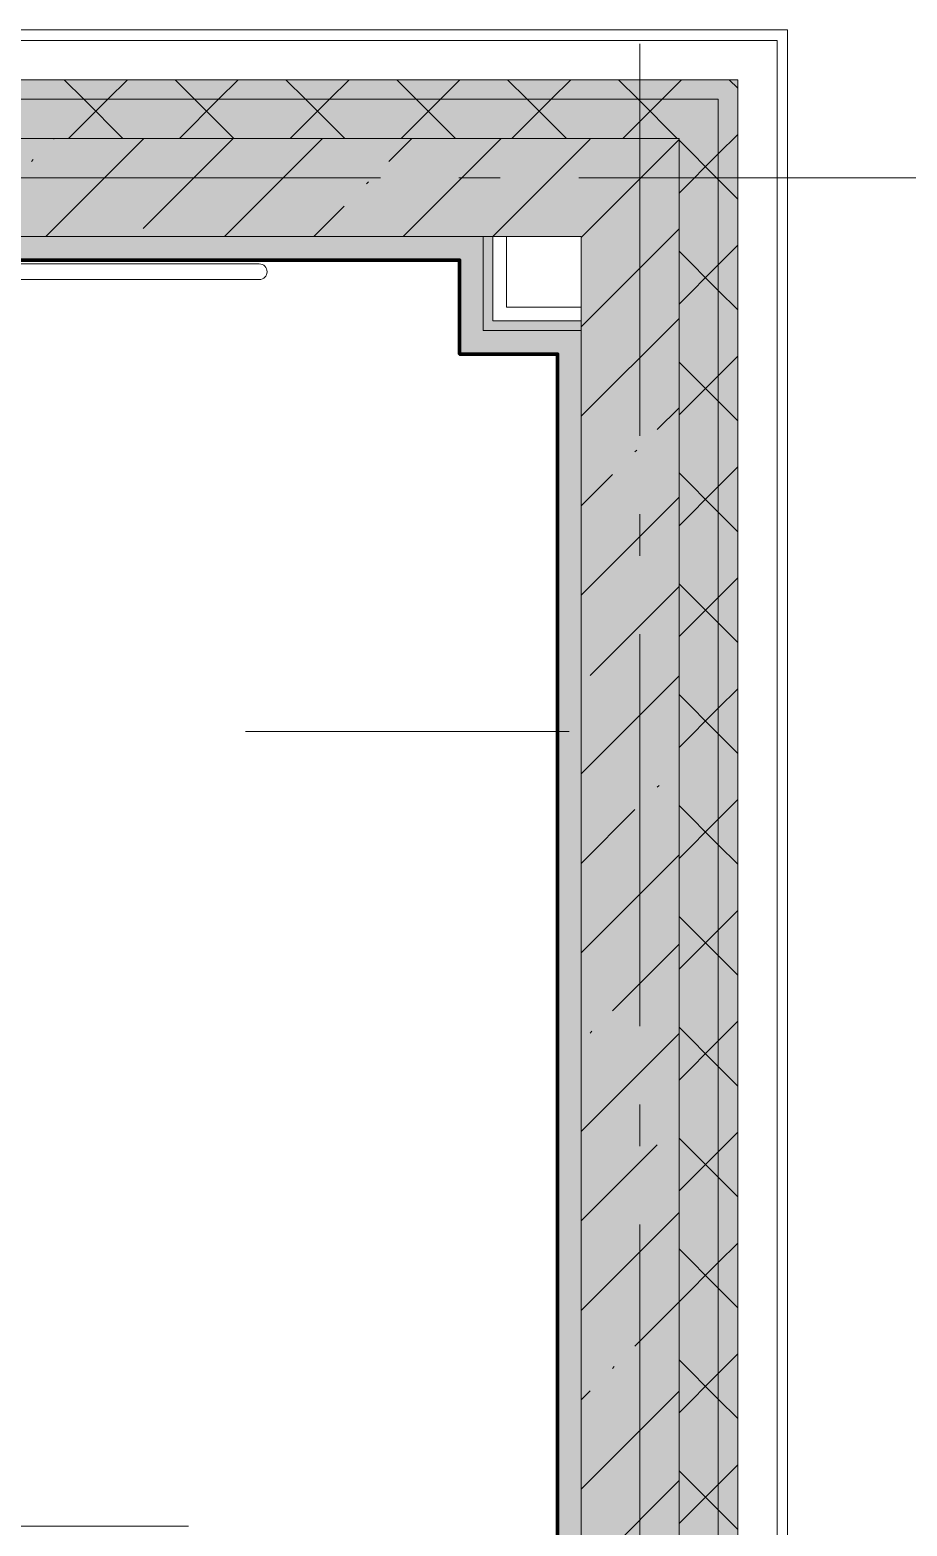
# Model space of a CAD drawing. Header units: millimetres. Extents: x -537608 to 253996, y -217170 to 186033.
# Drawn here: x -344018 to -341780, y -10191 to -6374 of the extents above; entities that cross this region are included whole.
import ezdxf

# ---------------------------------------------------------------- set-up
doc = ezdxf.new("R2010")
doc.units = ezdxf.units.MM
doc.layers.add('16) Лак 1.6м', color=160, linetype='Continuous', lineweight=90)
doc.layers.add('PDF _Геометрия', color=7, linetype='Continuous')
doc.layers.add('PDF _Сплошная заливка', color=7, linetype='Continuous', true_color=0xffffff)

msp = doc.modelspace()

# ---------------------------------------------------------------- hatches: boundary and pattern name
at = {"layer": 'PDF _Сплошная заливка', "transparency": 33554559}
h = msp.add_hatch(color=256, dxfattribs=at)
h.paths.add_polyline_path([(-342261.3661, -6550.6573), (-342211.3659, -6550.6573), (-342211.3659, -6500.6571), (-350111.3653, -6500.6571), (-350111.3653, -6550.6573), (-343207.736, -6550.6573)], flags=0)
h.paths.add_polyline_path([(-351111.3695, -6550.6573), (-351111.3695, -6500.6571), (-352446.3735, -6500.6571), (-352446.3735, -6550.6573), (-351168.5261, -6550.6573)], flags=0)
h.paths.add_polyline_path([(-360311.3744, -6550.6573), (-360311.3744, -6500.6571), (-368461.3748, -6500.6571), (-368461.3748, -6550.6573), (-363319.2067, -6550.6573)], flags=0)
h = msp.add_hatch(color=256, dxfattribs=at)
h.paths.add_polyline_path([(-342361.3666, -6650.6577), (-342261.3661, -6650.6577), (-342261.3661, -6550.6573), (-350111.3653, -6550.6573), (-350111.3653, -6650.6577), (-343207.736, -6650.6577)], flags=0)
h.paths.add_polyline_path([(-351811.3725, -6650.6577), (-351111.3695, -6650.6577), (-351111.3695, -6550.6573), (-352446.3735, -6550.6573), (-352446.3735, -6650.6577), (-352425.4899, -6650.6577)], flags=0)
h.paths.add_polyline_path([(-360311.3744, -6650.6577), (-360311.3744, -6550.6573), (-368361.3744, -6550.6573), (-368361.3744, -6650.6577), (-363319.2067, -6650.6577)], flags=0)
h = msp.add_hatch(color=256, dxfattribs=at)
h.paths.add_polyline_path([(-342261.3661, -44800.6673), (-342211.3659, -44800.6673), (-342211.3659, -42350.6676), (-342261.3661, -42350.6676), (-342261.3661, -44600.8301)], flags=0)
h.paths.add_polyline_path([(-342261.3661, -40650.6668), (-342211.3659, -40650.6668), (-342211.3659, -39375.6657), (-342261.3661, -39375.6657), (-342261.3661, -39616.9451)], flags=0)
h.paths.add_polyline_path([(-342261.3661, -37675.6649), (-342211.3659, -37675.6649), (-342211.3659, -36475.6662), (-342261.3661, -36475.6662), (-342261.3661, -36769.0084)], flags=0)
h.paths.add_polyline_path([(-342211.3659, -34775.6654), (-342211.3659, -33615.6643), (-342261.3661, -33615.6643), (-342261.3661, -34775.6654)], flags=0)
h.paths.add_polyline_path([(-342211.3659, -31915.6635), (-342211.3659, -30715.6649), (-342261.3661, -30715.6649), (-342261.3661, -31915.6635)], flags=0)
h.paths.add_polyline_path([(-342211.3659, -29015.664), (-342211.3659, -27615.6645), (-342261.3661, -27615.6645), (-342261.3661, -29015.664)], flags=0)
h.paths.add_polyline_path([(-342211.3659, -25915.6637), (-342211.3659, -24715.6629), (-342261.3661, -24715.6629), (-342261.3661, -25915.6637)], flags=0)
h.paths.add_polyline_path([(-342261.3661, -23015.6621), (-342211.3659, -23015.6621), (-342211.3659, -21450.6628), (-342261.3661, -21450.6628), (-342261.3661, -22529.3344)], flags=0)
h.paths.add_polyline_path([(-342261.3661, -19750.6615), (-342211.3659, -19750.6615), (-342211.3659, -18550.6617), (-342261.3661, -18550.6617), (-342261.3661, -19681.3998)], flags=0)
h.paths.add_polyline_path([(-342211.3659, -16850.6606), (-342211.3659, -15615.6606), (-342261.3661, -15615.6606), (-342261.3661, -16850.6606)], flags=0)
h.paths.add_polyline_path([(-342211.3659, -13915.6596), (-342211.3659, -12750.6593), (-342261.3661, -12750.6593), (-342261.3661, -13915.6596)], flags=0)
h.paths.add_polyline_path([(-342261.3661, -11050.659), (-342211.3659, -11050.659), (-342211.3659, -6550.6573), (-342261.3661, -6550.6573), (-342261.3661, -9713.6267)], flags=0)
h = msp.add_hatch(color=256, dxfattribs=at)
h.paths.add_polyline_path([(-342861.3687, -6900.6582), (-342361.3666, -6900.6582), (-342361.3666, -6650.6577), (-350111.3653, -6650.6577), (-350111.3653, -6900.6582), (-343207.736, -6900.6582)], flags=0)
h.paths.add_polyline_path([(-351111.3695, -6900.6582), (-351111.3695, -6650.6577), (-351311.3703, -6650.6577), (-351311.3703, -6900.6582), (-351251.3718, -6900.6582)], flags=0)
h = msp.add_hatch(color=256, dxfattribs=at)
h.paths.add_polyline_path([(-342361.3666, -44900.6677), (-342261.3661, -44900.6677), (-342261.3661, -42350.6676), (-342361.3666, -42350.6676), (-342361.3666, -44850.6675)], flags=0)
h.paths.add_polyline_path([(-342361.3666, -40650.6668), (-342261.3661, -40650.6668), (-342261.3661, -39375.6657), (-342361.3666, -39375.6657), (-342361.3666, -40450.666)], flags=0)
h.paths.add_polyline_path([(-342261.3661, -37675.6649), (-342261.3661, -36475.6662), (-342361.3666, -36475.6662), (-342361.3666, -37675.6649)], flags=0)
h.paths.add_polyline_path([(-342261.3661, -34775.6654), (-342261.3661, -33615.6643), (-342361.3666, -33615.6643), (-342361.3666, -34775.6654)], flags=0)
h.paths.add_polyline_path([(-342261.3661, -31915.6635), (-342261.3661, -30715.6649), (-342361.3666, -30715.6649), (-342361.3666, -31915.6635)], flags=0)
h.paths.add_polyline_path([(-342261.3661, -29015.664), (-342261.3661, -27615.6645), (-342361.3666, -27615.6645), (-342361.3666, -29015.664)], flags=0)
h.paths.add_polyline_path([(-342361.3666, -25915.6637), (-342261.3661, -25915.6637), (-342261.3661, -24715.6629), (-342361.3666, -24715.6629), (-342361.3666, -25377.2701)], flags=0)
h.paths.add_polyline_path([(-342261.3661, -23015.6621), (-342261.3661, -21450.6628), (-342361.3666, -21450.6628), (-342361.3666, -23015.6621)], flags=0)
h.paths.add_polyline_path([(-342261.3661, -19750.6615), (-342261.3661, -18550.6617), (-342361.3666, -18550.6617), (-342361.3666, -19750.6615)], flags=0)
h.paths.add_polyline_path([(-342261.3661, -16850.6606), (-342261.3661, -15615.6606), (-342361.3666, -15615.6606), (-342361.3666, -16850.6606)], flags=0)
h.paths.add_polyline_path([(-342361.3666, -13915.6596), (-342261.3661, -13915.6596), (-342261.3661, -12750.6593), (-342361.3666, -12750.6593), (-342361.3666, -13273.5457)], flags=0)
h.paths.add_polyline_path([(-342361.3666, -11050.659), (-342261.3661, -11050.659), (-342261.3661, -6650.6577), (-342361.3666, -6650.6577), (-342361.3666, -10800.6587)], flags=0)
at = {"layer": 'PDF _Сплошная заливка', "true_color": 0x56bc34, "transparency": 33554559}
h = msp.add_hatch(color=85, dxfattribs=at)
h.paths.add_polyline_path([(-342921.3672, -6960.6578), (-342861.3687, -6960.6578), (-342861.3687, -6900.6582), (-350111.3653, -6900.6582), (-350111.3653, -6960.6578), (-343207.736, -6960.6578)], flags=0)
h.paths.add_polyline_path([(-351251.3718, -6960.6578), (-351111.3695, -6960.6578), (-351111.3695, -6900.6582), (-351251.3718, -6900.6582)], flags=0)
at = {"layer": 'PDF _Сплошная заливка', "transparency": 33554559}
msp.add_hatch(color=256, dxfattribs=at).paths.add_polyline_path([(-342611.3676, -10300.6587), (-342361.3666, -10300.6587), (-342361.3666, -6900.6582), (-342611.3676, -6900.6582), (-342611.3676, -9713.6267)])
at = {"layer": 'PDF _Сплошная заливка', "true_color": 0x56bc34, "transparency": 33554559}
msp.add_hatch(color=85, dxfattribs=at).paths.add_polyline_path([(-342671.3662, -10240.6591), (-342611.3676, -10240.6591), (-342611.3676, -7140.6578), (-342671.3662, -7140.6578), (-342671.3662, -9713.6267)])

# ---------------------------------------------------------------- linework, layer by layer
at = {"layer": '16) Лак 1.6м'}
msp.add_lwpolyline([(-351251.3718, -7150.6582), (-351251.3718, -6960.6578), (-342921.3672, -6960.6578), (-342921.3672, -7200.6584), (-342671.3662, -7200.6584), (-342671.3662, -10240.6591), (-349241.3649, -10240.6591)], dxfattribs=at)
at = {"layer": 'PDF _Геометрия', "lineweight": 9}
for p, q in [((-342084.3674, -6373.658), (-350174.3693, -6373.658)), ((-342084.3674, -6400.6582), (-342084.3674, -6373.658)), ((-342111.3655, -6400.6582), (-350174.3693, -6400.6582)), ((-342111.3655, -6500.6571), (-342111.3655, -6400.6582)), ((-342084.3674, -6500.6571), (-342084.3674, -6400.6582)), ((-342211.3659, -6500.6571), (-350111.3653, -6500.6571)), ((-343880.2587, -6550.6573), (-343930.2589, -6500.6571)), ((-343819.0115, -6550.6573), (-343769.0113, -6500.6571)), ((-343597.4208, -6550.6573), (-343647.421, -6500.6571)), ((-343536.1735, -6550.6573), (-343486.1733, -6500.6571)), ((-343314.5742, -6550.6573), (-343364.5744, -6500.6571)), ((-343253.327, -6550.6573), (-343203.3268, -6500.6571)), ((-343031.7277, -6550.6573), (-343081.7279, -6500.6571)), ((-342970.4804, -6550.6573), (-342920.4802, -6500.6571)), ((-342748.8898, -6550.6573), (-342798.89, -6500.6571)), ((-342687.6425, -6550.6573), (-342637.6423, -6500.6571)), ((-342466.0432, -6550.6573), (-342516.0435, -6500.6571)), ((-342404.7959, -6550.6573), (-342354.7957, -6500.6571)), ((-342211.3659, -6522.4939), (-342233.2055, -6500.6571)), ((-342211.3659, -6550.6573), (-342211.3659, -6500.6571)), ((-342111.3655, -6650.6577), (-342111.3655, -6500.6571)), ((-342084.3674, -6550.6573), (-342084.3674, -6500.6571)), ((-342261.3661, -6550.6573), (-350111.3653, -6550.6573)), ((-343919.0119, -6650.6577), (-343819.0115, -6550.6573)), ((-343780.2582, -6650.6577), (-343880.2587, -6550.6573)), ((-343636.1739, -6650.6577), (-343536.1735, -6550.6573)), ((-343497.4203, -6650.6577), (-343597.4208, -6550.6573)), ((-343353.3274, -6650.6577), (-343253.327, -6550.6573)), ((-343214.5738, -6650.6577), (-343314.5742, -6550.6573)), ((-343070.4808, -6650.6577), (-342970.4804, -6550.6573)), ((-342931.7272, -6650.6577), (-343031.7277, -6550.6573)), ((-342787.6429, -6650.6577), (-342687.6425, -6550.6573)), ((-342648.8893, -6650.6577), (-342748.8898, -6550.6573)), ((-342504.7964, -6650.6577), (-342404.7959, -6550.6573)), ((-342366.0428, -6650.6577), (-342466.0432, -6550.6573)), ((-342261.3661, -6650.6577), (-342261.3661, -6550.6573)), ((-342211.3659, -6650.6577), (-342211.3659, -6550.6573)), ((-342084.3674, -6650.6577), (-342084.3674, -6550.6573)), ((-342261.3661, -6690.0686), (-342211.3659, -6640.0684)), ((-350111.3653, -6650.6577), (-342361.3666, -6650.6577)), ((-342361.3666, -6650.6577), (-350111.3653, -6650.6577)), ((-343977.357, -6900.6582), (-343727.3558, -6650.6577)), ((-343956.8867, -6652.0878), (-343955.4571, -6650.6577)), ((-343728.7854, -6880.1858), (-343499.2633, -6650.6577)), ((-343521.1631, -6900.6582), (-343271.1621, -6650.6577)), ((-343101.5179, -6709.112), (-343043.0608, -6650.6577)), ((-343064.9607, -6900.6582), (-342814.9682, -6650.6577)), ((-342836.8681, -6900.6582), (-342588.2965, -6652.0878)), ((-342608.7669, -6900.6582), (-342361.3666, -6653.2574)), ((-342361.3666, -6650.6577), (-342361.3666, -10300.6587)), ((-342361.3666, -6900.6582), (-342361.3666, -6650.6577)), ((-342261.3661, -6755.3354), (-342361.3666, -6655.3366)), ((-342261.3661, -11050.659), (-342261.3661, -6650.6577)), ((-342211.3659, -11050.659), (-342211.3659, -6650.6577)), ((-342111.3655, -11050.659), (-342111.3655, -6650.6577)), ((-342084.3674, -11050.659), (-342084.3674, -6650.6577)), ((-344013.9141, -6709.112), (-344009.169, -6704.3712)), ((-342361.3666, -6790.069), (-342261.3661, -6690.0686)), ((-342211.3659, -6805.3367), (-342261.3661, -6755.3354)), ((-343158.5453, -6766.1373), (-343153.8002, -6761.3955)), ((-343293.0619, -6900.6582), (-343215.5642, -6823.1621)), ((-350111.3653, -6900.6582), (-342861.3687, -6900.6582)), ((-342861.3687, -6900.6582), (-350111.3653, -6900.6582)), ((-342861.3687, -6900.6582), (-342861.3687, -6960.6578)), ((-342861.3687, -7080.6582), (-342861.3687, -6900.6582)), ((-342861.3687, -6900.6582), (-342836.3686, -6900.6582)), ((-342801.3702, -6900.6582), (-342836.3686, -6900.6582)), ((-342836.3686, -6900.6582), (-342836.3686, -7080.6582)), ((-342801.3702, -6900.6582), (-342611.3676, -6900.6582)), ((-342801.3702, -7080.6582), (-342801.3702, -6900.6582)), ((-342611.3676, -6903.2579), (-342608.7669, -6900.6582)), ((-342611.3676, -7131.357), (-342380.6656, -6900.6582)), ((-342611.3676, -6900.6582), (-342611.3676, -7080.6582)), ((-342380.6656, -6900.6582), (-342361.3666, -6881.357)), ((-342361.3666, -10300.6587), (-342361.3666, -6900.6582)), ((-342261.3661, -7038.1792), (-342361.3666, -6938.1794)), ((-342261.3661, -6972.913), (-342211.3659, -6922.9127)), ((-350111.3653, -6960.6578), (-342921.3672, -6960.6578)), ((-348352.4187, -6970.6578), (-343432.4183, -6970.6578)), ((-342921.3672, -6960.6578), (-342921.3672, -7140.6578)), ((-342861.3687, -6960.6578), (-342861.3687, -7140.6578)), ((-342361.3666, -7072.9118), (-342261.3661, -6972.913)), ((-343432.4183, -7010.658), (-348352.4187, -7010.658)), ((-342211.3659, -7088.1795), (-342261.3661, -7038.1792)), ((-342861.3687, -7115.6577), (-342861.3687, -7080.6582)), ((-342836.3686, -7080.6582), (-342836.3686, -7115.6577)), ((-342611.3676, -7080.6582), (-342801.3702, -7080.6582)), ((-342611.3676, -7115.6577), (-342611.3676, -7080.6582)), ((-342861.3687, -7140.6578), (-342861.3687, -7115.6577)), ((-342836.3686, -7115.6577), (-342611.3676, -7115.6577)), ((-342611.3676, -7359.4561), (-342361.3666, -7109.4549)), ((-342611.3676, -7140.6578), (-342611.3676, -7115.6577)), ((-342921.3672, -7140.6578), (-342921.3672, -7200.6584)), ((-342861.3687, -7140.6578), (-342671.3662, -7140.6578)), ((-342611.3676, -7140.6578), (-342861.3687, -7140.6578)), ((-342671.3662, -7140.6578), (-342611.3676, -7140.6578)), ((-342611.3676, -7140.6578), (-342611.3676, -10240.6591)), ((-342611.3676, -10300.6587), (-342611.3676, -7140.6578)), ((-342921.3672, -7200.6584), (-342671.3662, -7200.6584)), ((-342671.3662, -7200.6584), (-342671.3662, -10240.6591)), ((-342261.3661, -7255.7547), (-342211.3659, -7205.7545)), ((-342261.3661, -7321.0215), (-342361.3666, -7221.0222)), ((-342361.3666, -7355.7551), (-342261.3661, -7255.7547)), ((-342211.3659, -7371.0217), (-342261.3661, -7321.0215)), ((-342417.2228, -7393.4076), (-342361.3666, -7337.554)), ((-342474.2416, -7450.4324), (-342469.5052, -7445.6916)), ((-342611.3676, -7587.554), (-342531.2691, -7507.4577)), ((-342261.3661, -7603.8643), (-342361.3666, -7503.8638)), ((-342261.3661, -7538.5974), (-342211.3659, -7488.5978)), ((-342361.3666, -7638.5973), (-342261.3661, -7538.5974)), ((-342611.3676, -7815.6531), (-342361.3666, -7565.6531)), ((-342211.3659, -7653.8645), (-342261.3661, -7603.8643)), ((-342261.3661, -7821.4402), (-342211.3659, -7771.44)), ((-342588.2965, -8020.6789), (-342361.3666, -7793.7511)), ((-342261.3661, -7886.7071), (-342361.3666, -7786.7082)), ((-342361.3666, -7921.4407), (-342261.3661, -7821.4402)), ((-342211.3659, -7936.7073), (-342261.3661, -7886.7071)), ((-342611.3676, -8271.8507), (-342361.3666, -8021.8502)), ((-342261.3661, -8169.5503), (-342361.3666, -8069.5499)), ((-342261.3661, -8104.2835), (-342211.3659, -8054.2834)), ((-342361.3666, -8204.2829), (-342261.3661, -8104.2835)), ((-342641.3712, -8163.4951), (-343467.8732, -8163.4951)), ((-342211.3659, -8219.5505), (-342261.3661, -8169.5503)), ((-342417.2228, -8305.8022), (-342412.4777, -8301.0604)), ((-342261.3661, -8452.3925), (-342361.3666, -8352.3932)), ((-342261.3661, -8387.1258), (-342211.3659, -8337.1256)), ((-342611.3676, -8499.9487), (-342474.2416, -8362.8264)), ((-342361.3666, -8487.1262), (-342261.3661, -8387.1258)), ((-342211.3659, -8502.3928), (-342261.3661, -8452.3925)), ((-342611.3676, -8728.0472), (-342361.3666, -8478.0478)), ((-342261.3661, -8669.9691), (-342211.3659, -8619.9688)), ((-342261.3661, -8735.2359), (-342361.3666, -8635.2355)), ((-342361.3666, -8769.9679), (-342261.3661, -8669.9691)), ((-342531.2691, -8876.0488), (-342361.3666, -8706.1452)), ((-342211.3659, -8785.2361), (-342261.3661, -8735.2359)), ((-342588.2965, -8933.073), (-342583.5515, -8928.3322)), ((-342261.3661, -9018.0781), (-342361.3666, -8918.0788)), ((-342261.3661, -8952.8119), (-342211.3659, -8902.8116)), ((-342611.3676, -9184.2442), (-342361.3666, -8934.2442)), ((-342361.3666, -9052.8117), (-342261.3661, -8952.8119)), ((-342211.3659, -9068.0784), (-342261.3661, -9018.0781)), ((-342261.3661, -9235.6549), (-342211.3659, -9185.6544)), ((-342611.3676, -9412.343), (-342417.2228, -9218.1964)), ((-342261.3661, -9300.9217), (-342361.3666, -9200.9218)), ((-342361.3666, -9335.6553), (-342261.3661, -9235.6549)), ((-342211.3659, -9350.9216), (-342261.3661, -9300.9217)), ((-342611.3676, -9640.441), (-342361.3666, -9390.4413)), ((-342261.3661, -9583.7648), (-342361.3666, -9483.7643)), ((-342261.3661, -9518.4966), (-342211.3659, -9468.4977)), ((-342361.3666, -9618.4971), (-342261.3661, -9518.4966)), ((-342474.2416, -9731.419), (-342361.3666, -9618.5401)), ((-342211.3659, -9633.7636), (-342261.3661, -9583.7648)), ((-342261.3661, -9866.6073), (-342361.3666, -9766.6077)), ((-342261.3661, -9801.3404), (-342211.3659, -9751.3402)), ((-342531.2691, -9788.4429), (-342526.5326, -9783.7007)), ((-342361.3666, -9901.3409), (-342261.3661, -9801.3404)), ((-342611.3676, -9868.5404), (-342588.2965, -9845.4669)), ((-342611.3676, -10096.6383), (-342361.3666, -9846.6386)), ((-342211.3659, -9916.6075), (-342261.3661, -9866.6073)), ((-342261.3661, -10084.1824), (-342211.3659, -10034.1836)), ((-342587.289, -10300.6587), (-342361.3666, -10074.7374)), ((-342261.3661, -10149.4506), (-342361.3666, -10049.4502)), ((-342361.3666, -10184.1825), (-342261.3661, -10084.1824)), ((-342211.3659, -10199.4492), (-342261.3661, -10149.4506)), ((-348533.396, -10190.6589), (-343613.3957, -10190.6589))]:
    msp.add_line(p, q, dxfattribs=at)
at = {"layer": 'PDF _Геометрия', "color": 253, "lineweight": 9, "true_color": 0xaaaaaa}
for p, q in [((-342461.367, -7409.3653), (-342461.367, -6409.3648)), ((-343123.366, -6750.6576), (-344123.3617, -6750.6576)), ((-342817.5259, -6750.6576), (-342923.3652, -6750.6576)), ((-341617.5294, -6750.6576), (-342617.5251, -6750.6576)), ((-342461.367, -7715.1984), (-342461.367, -7609.3656)), ((-342461.367, -8915.1986), (-342461.367, -7915.1976)), ((-342461.367, -9221.0331), (-342461.367, -9115.199)), ((-342461.367, -10421.0329), (-342461.367, -9421.0323))]:
    msp.add_line(p, q, dxfattribs=at)
at = {"layer": 'PDF _Геометрия', "lineweight": 9}
msp.add_arc((-343432.4218, -6990.6579), 20.0001, 270.010005, 89.989995, dxfattribs=at)
at = {"layer": 'PDF _Сплошная заливка', "color": 75, "lineweight": 35, "true_color": 0x77b143, "transparency": 33554559}
for points in [[(-342836.3686, -7115.6577), (-342836.3686, -6900.6582), (-342861.3687, -7115.6577), (-342861.3687, -6900.6582)], [(-342611.3676, -7140.6578), (-342611.3676, -7115.6577), (-342861.3687, -7140.6578), (-342861.3687, -7115.6577)]]:
    msp.add_solid(points, dxfattribs=at)
at = {"layer": 'PDF _Сплошная заливка', "color": 85, "lineweight": 35, "true_color": 0x56bc34, "transparency": 33554559}
for points in [[(-342861.3687, -7140.6578), (-342861.3687, -6960.6578), (-342921.3672, -7140.6578), (-342921.3672, -6960.6578)], [(-342671.3662, -7200.6584), (-342671.3662, -7140.6578), (-342921.3672, -7200.6584), (-342921.3672, -7140.6578)]]:
    msp.add_solid(points, dxfattribs=at)

doc.saveas('drawing.dxf')
